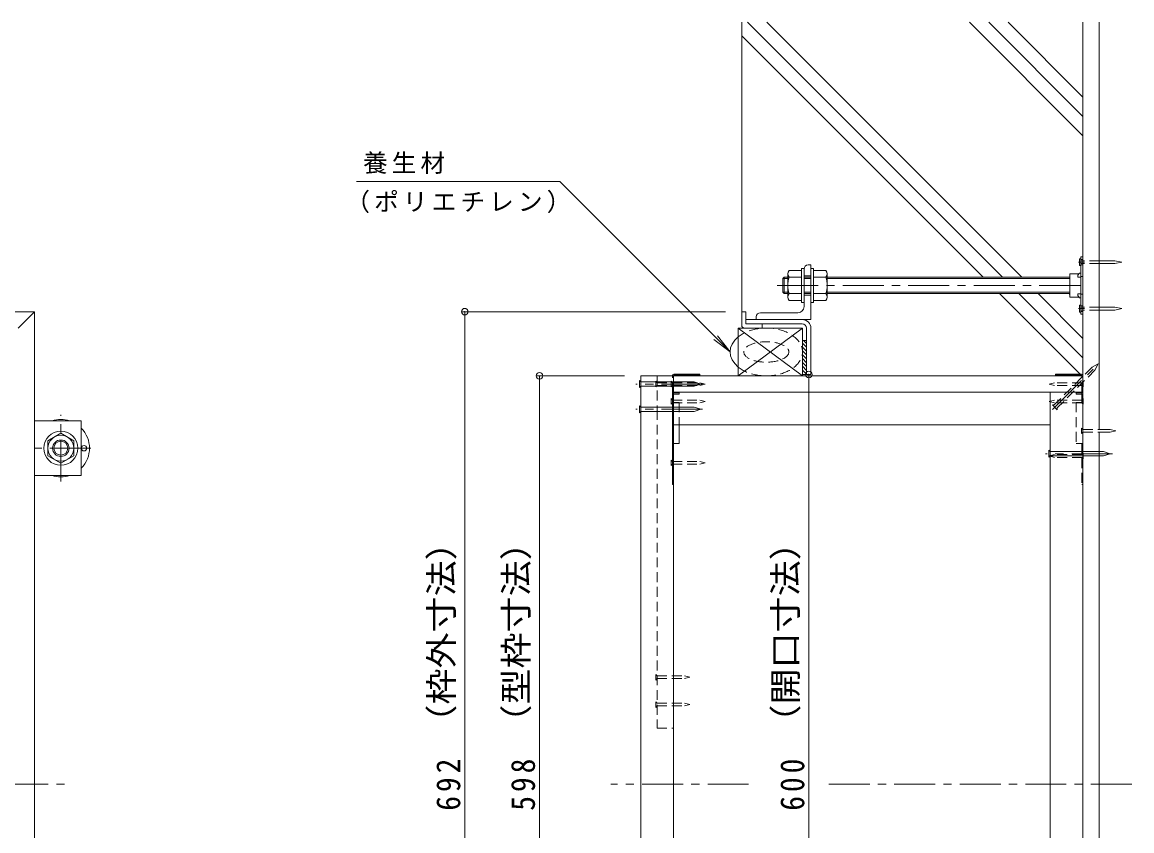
# Model space of a CAD drawing. Units: millimetres at full size, sheet at 1:6. Extents: x -1918 to 2320, y -1648 to 1656.
# Drawn here: x 1400 to 2213, y 56 to 648 of the extents above; entities that cross this region are included whole.
import ezdxf
from ezdxf.enums import TextEntityAlignment as Align

# ---------------------------------------------------------------- set-up
doc = ezdxf.new("R2010")
doc.units = ezdxf.units.MM
doc.header["$LTSCALE"] = 6
doc.header["$PDMODE"] = 32
doc.header["$PDSIZE"] = 4.8
doc.linetypes.add('CHAIN1', pattern=[8, 5, -1, 1, -1])
doc.linetypes.add('DASHED1', pattern=[1.8, 1.2, -0.6])
for name, color, linetype, lineweight in [('1-0_1-0ﾚｲﾔ', 4, 'Continuous', 9), ('1-1_1-1ﾚｲﾔ', 2, 'Continuous', 9), ('1-3_1-3ﾚｲﾔ', 4, 'Continuous', 9), ('1-5_1-5ﾚｲﾔ', 7, 'Continuous', 9), ('1-6_1-6ﾚｲﾔ', 6, 'Continuous', 9), ('1-8', 3, 'Continuous', 9), ('1-A', 3, 'Continuous', 9), ('1-B', 4, 'Continuous', 9), ('1-C', 4, 'Continuous', 9), ('1-D', 5, 'Continuous', 5), ('1-E', 3, 'Continuous', 9), ('1-F', 7, 'Continuous', 9)]:
    doc.layers.add(name, color=color, linetype=linetype, lineweight=lineweight)
doc.styles.add('ＭＳ ゴシック', font='')
doc.styles.get('ＭＳ ゴシック').set_extended_font_data('MS Gothic')

msp = doc.modelspace()

# ---------------------------------------------------------------- linework, layer by layer
at = {"layer": '1-0_1-0ﾚｲﾔ', "linetype": 'CHAIN1'}
for p, q in [((2178.689, 472.633), (2174.119, 472.633)), ((2178.689, 438.633), (2174.119, 438.633))]:
    msp.add_line(p, q, dxfattribs=at)
at = {"layer": '1-0_1-0ﾚｲﾔ'}
for p, q in [((2175.851, 476.633), (2175.851, 434.633)), ((2177.451, 474.633), (2175.851, 474.633)), ((2177.451, 470.633), (2175.851, 470.633)), ((2175.851, 462.133), (2177.451, 462.133)), ((2175.851, 449.133), (2177.451, 449.133)), ((2177.451, 440.633), (2175.851, 440.633)), ((2177.451, 436.633), (2175.851, 436.633)), ((2175.851, 434.633), (2177.451, 434.633))]:
    msp.add_line(p, q, dxfattribs=at)
msp.add_lwpolyline([(2175.851, 476.633), (2177.451, 476.633), (2177.451, 434.633)], dxfattribs=at)
msp.add_circle((1445.597, 336.433), 2, dxfattribs=at)
for start, end in [(72.24721, 107.75279), (315.5852, 44.4148), (252.24721, 287.75279)]:
    msp.add_arc((1428.597, 336.433), 21, start, end, dxfattribs=at)
at = {"layer": '1-1_1-1ﾚｲﾔ'}
for p, q in [((2177.451, 648.433), (2177.451, -467.567)), ((2189.451, 648.433), (2189.451, 350.132)), ((1971.751, 430.633), (1930.451, 430.633)), ((1971.751, 427.433), (1930.451, 427.433)), ((1974.951, 424.233), (1974.951, 390.433)), ((1978.151, 390.433), (1978.151, 424.233)), ((1974.951, 390.433), (1978.151, 390.433)), ((2189.451, -167.266), (2189.451, 348.132))]:
    msp.add_line(p, q, dxfattribs=at)
at = {"layer": '1-1_1-1ﾚｲﾔ', "color": 6, "linetype": 'CHAIN1'}
for p, q in [((93.364, 90.433), (1433.431, 90.433)), ((1932.525, 90.433), (1831.548, 90.433)), ((2213.248, 90.433), (1991.085, 90.433))]:
    msp.add_line(p, q, dxfattribs=at)
at = {"layer": '1-1_1-1ﾚｲﾔ'}
for radius in [6.4, 3.2]:
    msp.add_arc((1971.751, 424.233), radius, 0, 90, dxfattribs=at)
at = {"layer": '1-3_1-3ﾚｲﾔ', "color": 2}
for p, q in [((117.397, 436.433), (1409.397, 436.433)), ((1397.398, 424.433), (1409.397, 436.433)), ((1409.397, 436.433), (1409.397, -255.567))]:
    msp.add_line(p, q, dxfattribs=at)
at = {"layer": '1-3_1-3ﾚｲﾔ'}
for p, q in [((1927.451, 426.433), (1927.451, 436.433)), ((1929.451, 424.433), (1942.451, 424.433)), ((1942.451, 427.433), (1930.451, 427.433)), ((1942.451, 427.433), (1942.451, 424.433))]:
    msp.add_line(p, q, dxfattribs=at)
msp.add_lwpolyline([(1927.451, 436.433), (1930.451, 436.433), (1930.451, 427.433)], dxfattribs=at)
msp.add_arc((1929.451, 426.433), 2, 180, 270, dxfattribs=at)
at = {"layer": '1-5_1-5ﾚｲﾔ'}
for p, q in [((1645.135, 531.696), (1794.187, 531.696)), ((1794.187, 531.696), (1918.951, 406.933)), ((1918.951, 406.933), (1907.051, 416.064)), ((1918.951, 406.933), (1909.82, 418.833))]:
    msp.add_line(p, q, dxfattribs=at)
at = {"layer": '1-6_1-6ﾚｲﾔ'}
for p, q in [((1927.451, 436.433), (1927.451, 648.433)), ((2118.47, 461.633), (1931.67, 648.433)), ((2132.613, 461.633), (1945.813, 648.433)), ((2177.451, 565.287), (2094.305, 648.433)), ((2177.451, 579.429), (2108.447, 648.433)), ((2177.451, 593.571), (2122.589, 648.433)), ((2104.328, 461.633), (1927.451, 638.51)), ((2176.529, 389.432), (2116.329, 449.633)), ((2177.451, 402.652), (2130.471, 449.633)), ((2177.451, 416.795), (2144.613, 449.633)), ((2167.851, 449.1), (2167.319, 449.633)), ((1971.951, 415.433), (1974.951, 415.433)), ((1971.951, 390.433), (1971.951, 415.433)), ((1974.951, 413.21), (1972.729, 415.433)), ((1974.951, 410.382), (1971.951, 413.382)), ((1974.951, 407.553), (1971.951, 410.553)), ((1974.951, 404.725), (1971.951, 407.725)), ((1974.951, 401.896), (1971.951, 404.897)), ((1974.951, 399.068), (1971.951, 402.068)), ((1974.951, 396.24), (1971.951, 399.24)), ((1974.951, 393.411), (1971.951, 396.411)), ((1974.951, 390.583), (1971.951, 393.583)), ((1972.273, 390.433), (1971.951, 390.755)), ((1971.951, 390.433), (1974.951, 390.433))]:
    msp.add_line(p, q, dxfattribs=at)
at = {"layer": '1-6_1-6ﾚｲﾔ', "linetype": 'DASHED1'}
msp.add_ellipse((1945.451, 406.933), major_axis=(26.5, 0), ratio=0.660377, start_param=3.82791, end_param=8.7384606, dxfattribs=at)
at = {"layer": '1-6_1-6ﾚｲﾔ'}
msp.add_ellipse((1945.451, 406.933), major_axis=(26.5, 0), ratio=0.660377, start_param=2.4552753, end_param=3.82791, dxfattribs=at)
at = {"layer": '1-6_1-6ﾚｲﾔ', "linetype": 'DASHED1'}
msp.add_ellipse((1945.451, 406.933), major_axis=(16.5, 0), ratio=0.454545, dxfattribs=at)
at = {"layer": '1-8', "linetype": 'DASHED1'}
for p, q in [((2189.451, 473.633), (2175.851, 473.633)), ((2189.451, 471.633), (2175.851, 471.633)), ((2189.451, 439.633), (2175.851, 439.633)), ((2189.451, 437.633), (2175.851, 437.633)), ((2184.128, 395.788), (2156.444, 368.105)), ((2186.278, 393.639), (2158.594, 365.955)), ((2184.128, 395.788), (2188.632, 398.143)), ((2186.278, 393.639), (2188.632, 398.143)), ((2155.048, 368.129), (2156.444, 368.105)), ((2158.619, 364.559), (2155.048, 368.129)), ((2158.619, 364.559), (2158.594, 365.955))]:
    msp.add_line(p, q, dxfattribs=at)
at = {"layer": '1-8'}
for p, q in [((2200.851, 473.633), (2189.451, 473.633)), ((2200.851, 471.633), (2189.451, 471.633)), ((2200.851, 473.633), (2205.851, 472.633)), ((2200.851, 471.633), (2205.851, 472.633)), ((2174.851, 470.133), (2175.851, 470.133)), ((2174.851, 441.133), (2175.851, 441.133)), ((2200.851, 439.633), (2189.451, 439.633)), ((2200.851, 439.633), (2205.851, 438.633)), ((2200.851, 437.633), (2189.451, 437.633)), ((2200.851, 437.633), (2205.851, 438.633)), ((1852.481, 385.957), (1853.451, 384.952)), ((1852.481, 380.907), (1852.481, 385.957)), ((1892.601, 384.952), (1853.451, 384.952)), ((1892.601, 384.952), (1897.451, 383.432)), ((1892.601, 381.912), (1897.451, 383.432)), ((1852.481, 380.907), (1853.451, 381.912)), ((1892.601, 381.912), (1853.451, 381.912)), ((1852.481, 367.458), (1853.451, 366.453)), ((1852.481, 362.408), (1852.481, 367.458)), ((1892.601, 366.453), (1853.451, 366.453)), ((1892.601, 366.453), (1897.451, 364.933)), ((1852.481, 362.408), (1853.451, 363.413)), ((1892.601, 363.413), (1853.451, 363.413)), ((1892.601, 363.413), (1897.451, 364.933)), ((2152.481, 334.957), (2153.451, 333.953)), ((2152.481, 329.908), (2152.481, 334.957)), ((2192.601, 333.953), (2153.451, 333.953)), ((2192.601, 333.953), (2197.451, 332.432)), ((2152.481, 329.908), (2153.451, 330.912)), ((2192.601, 330.912), (2153.451, 330.912)), ((2192.601, 330.912), (2197.451, 332.432))]:
    msp.add_line(p, q, dxfattribs=at)
at = {"layer": '1-8', "linetype": 'CHAIN1'}
for p, q in [((2155.222, 364.733), (2189.234, 398.744)), ((1898.739, 383.432), (1849.927, 383.432)), ((1898.739, 364.933), (1849.927, 364.933)), ((2199.191, 332.432), (2149.927, 332.432))]:
    msp.add_line(p, q, dxfattribs=at)
at = {"layer": '1-8'}
for points in [[(2174.851, 470.133), (2174.851, 475.133), (2175.851, 475.133)], [(2174.851, 441.133), (2174.851, 436.133), (2175.851, 436.133)]]:
    msp.add_lwpolyline(points, dxfattribs=at)
at = {"layer": '1-A', "color": 2}
for p, q in [((2167.851, 464.133), (2174.443, 464.133)), ((2173.585, 463.082), (2174.851, 464.633)), ((2174.851, 464.633), (2175.851, 464.633)), ((2173.585, 463.082), (2173.585, 461.738)), ((2173.585, 461.738), (2175.851, 461.738)), ((2173.585, 449.527), (2175.851, 449.527)), ((2173.585, 448.183), (2173.585, 449.527)), ((2173.585, 448.183), (2174.851, 446.633)), ((2174.851, 446.633), (2175.851, 446.633))]:
    msp.add_line(p, q, dxfattribs=at)
at = {"layer": '1-A'}
for p, q in [((1924.951, 389.433), (1971.951, 424.433)), ((1971.951, 389.433), (1924.951, 424.433)), ((1971.951, 389.433), (1971.951, 424.433)), ((2176.451, 390.733), (2157.451, 390.733)), ((2157.451, 390.733), (2157.451, 389.432)), ((1876.651, 389.432), (1876.651, 389.733)), ((1877.951, 389.932), (1896.651, 389.932)), ((1924.951, 389.433), (1971.951, 389.433)), ((2176.151, 389.932), (2157.451, 389.932)), ((2177.451, 389.733), (2177.451, 389.432)), ((1876.651, 353.432), (1876.651, 309.932)), ((1881.651, 353.432), (1881.651, 339.932)), ((1876.651, 339.932), (1881.651, 339.932)), ((1877.451, 339.932), (1877.451, 309.932)), ((1877.451, 309.932), (1876.651, 309.932))]:
    msp.add_line(p, q, dxfattribs=at)
at = {"layer": '1-A', "linetype": 'DASHED1'}
for p, q in [((1876.651, 377.133), (1876.651, 389.432)), ((1877.451, 389.432), (1877.451, 377.432)), ((2176.651, 377.432), (2176.651, 389.432)), ((2177.451, 389.432), (2177.451, 377.133)), ((1876.651, 377.133), (1876.651, 353.432)), ((1877.451, 376.133), (1877.451, 369.932)), ((1877.651, 376.133), (1881.651, 376.133)), ((1877.951, 376.932), (1881.651, 376.932)), ((1881.651, 376.932), (1881.651, 376.133)), ((2176.151, 376.932), (2172.451, 376.932)), ((2172.451, 376.932), (2172.451, 376.133)), ((2176.451, 376.133), (2172.451, 376.133)), ((2176.651, 376.133), (2176.651, 369.932)), ((2177.451, 377.133), (2177.451, 309.932)), ((1876.651, 369.932), (1881.651, 369.932)), ((1881.651, 369.932), (1881.651, 353.432)), ((2177.451, 369.932), (2172.451, 369.932)), ((2172.451, 369.932), (2172.451, 339.932)), ((2177.451, 339.932), (2172.451, 339.932)), ((2176.651, 339.932), (2176.651, 309.932)), ((2176.651, 309.932), (2177.451, 309.932))]:
    msp.add_line(p, q, dxfattribs=at)
at = {"layer": '1-A', "color": 2}
msp.add_lwpolyline([(2167.851, 464.133), (2167.851, 447.133), (2174.443, 447.133)], dxfattribs=at)
at = {"layer": '1-A'}
for points in [[(1924.951, 389.433), (1924.951, 424.433), (1971.951, 424.433)], [(1877.651, 390.733), (1896.651, 390.733), (1896.651, 389.432)]]:
    msp.add_lwpolyline(points, dxfattribs=at)
for centre, radius, start, end in [((1877.651, 389.733), 1, 90, 180), ((2176.451, 389.733), 1, 0, 90), ((1877.951, 389.432), 0.5, 90, 180), ((2176.151, 389.432), 0.5, 0, 90)]:
    msp.add_arc(centre, radius, start, end, dxfattribs=at)
at = {"layer": '1-A', "linetype": 'DASHED1'}
for centre, radius, start, end in [((1877.651, 377.133), 1, 180, 270), ((1877.951, 377.432), 0.5, 180, 270), ((2176.151, 377.432), 0.5, 270, 0), ((2176.451, 377.133), 1, 270, 0)]:
    msp.add_arc(centre, radius, start, end, dxfattribs=at)
at = {"layer": '1-B', "color": 3}
for p, q in [((1853.451, 389.432), (1877.451, 389.432)), ((1853.451, -208.567), (1853.451, 389.432)), ((1877.451, 389.432), (1877.451, -208.567))]:
    msp.add_line(p, q, dxfattribs=at)
at = {"layer": '1-B', "color": 6, "linetype": 'DASHED1'}
for p, q in [((1865.451, 389.432), (1865.451, 364.432)), ((1876.651, 389.432), (1865.451, 389.432)), ((1865.451, 364.432), (1865.451, 131.34)), ((1865.451, 131.34), (1877.451, 131.34))]:
    msp.add_line(p, q, dxfattribs=at)
at = {"layer": '1-B'}
for p, q in [((1877.451, 389.432), (2177.451, 389.432)), ((1877.451, 377.433), (2177.451, 377.433)), ((1877.451, -129.066), (1877.451, 309.932))]:
    msp.add_line(p, q, dxfattribs=at)
at = {"layer": '1-B', "color": 5, "lineweight": 5}
for p, q in [((2153.451, 377.433), (2177.451, 377.433)), ((2153.451, 377.433), (2153.451, -196.567)), ((2177.451, 377.433), (2177.451, -196.567))]:
    msp.add_line(p, q, dxfattribs=at)
at = {"layer": '1-C', "linetype": 'DASHED1'}
for p, q in [((1864.451, 381.433), (1864.451, 385.432)), ((1865.451, 384.432), (1864.451, 385.432)), ((1864.451, 381.433), (1865.451, 382.432)), ((1865.451, 384.432), (1875.651, 384.432)), ((1865.451, 382.432), (1875.651, 382.432)), ((1876.651, 384.432), (1875.651, 385.432)), ((1875.651, 381.433), (1875.651, 385.432)), ((1875.651, 381.433), (1876.651, 382.432)), ((1876.651, 384.432), (1896.651, 384.432)), ((1876.651, 382.432), (1896.651, 382.432)), ((1896.651, 384.432), (1900.651, 383.432)), ((1896.651, 382.432), (1900.651, 383.432)), ((2156.651, 384.432), (2152.651, 383.432)), ((2156.651, 382.432), (2152.651, 383.432)), ((2176.651, 384.432), (2156.651, 384.432)), ((2176.651, 382.432), (2156.651, 382.432)), ((2176.651, 384.432), (2177.651, 385.432)), ((2177.651, 381.433), (2176.651, 382.432)), ((2177.651, 381.433), (2177.651, 385.432)), ((1876.651, 371.732), (1875.651, 372.732)), ((1875.651, 368.732), (1875.651, 372.732)), ((1875.651, 368.732), (1876.651, 369.732)), ((1876.651, 371.732), (1896.651, 371.732)), ((1896.651, 371.732), (1900.651, 370.732)), ((2156.651, 371.732), (2152.651, 370.732)), ((2156.651, 369.732), (2152.651, 370.732)), ((2176.651, 371.732), (2156.651, 371.732)), ((2176.651, 369.732), (2156.651, 369.732)), ((2176.651, 371.732), (2177.651, 372.732)), ((2177.651, 368.732), (2176.651, 369.732)), ((2177.651, 368.732), (2177.651, 372.732)), ((2177.451, 350.132), (2176.451, 351.132)), ((2176.451, 347.132), (2176.451, 351.132)), ((2177.451, 350.132), (2189.451, 350.132)), ((2176.451, 347.132), (2177.451, 348.132)), ((2177.451, 348.132), (2189.451, 348.132)), ((1876.651, 326.732), (1875.651, 327.733)), ((1875.651, 323.732), (1875.651, 327.733)), ((1876.651, 326.732), (1896.651, 326.732)), ((1896.651, 326.732), (1900.651, 325.732)), ((1896.651, 324.733), (1900.651, 325.732)), ((2156.651, 331.732), (2152.651, 330.732)), ((2156.651, 329.732), (2152.651, 330.732)), ((2176.651, 331.732), (2156.651, 331.732)), ((2176.651, 329.732), (2156.651, 329.732)), ((2176.651, 331.732), (2177.651, 332.732)), ((2177.651, 328.732), (2176.651, 329.732)), ((2177.651, 328.732), (2177.651, 332.732)), ((1875.651, 323.732), (1876.651, 324.733)), ((1876.651, 324.733), (1896.651, 324.733)), ((1865.451, 169.653), (1864.451, 170.652)), ((1864.451, 166.653), (1864.451, 170.652)), ((1864.451, 166.653), (1865.451, 167.653)), ((1865.451, 169.653), (1885.451, 169.653)), ((1865.451, 167.653), (1885.451, 167.653)), ((1885.451, 169.653), (1889.451, 168.653)), ((1885.451, 167.653), (1889.451, 168.653)), ((1865.451, 149.653), (1864.451, 150.653)), ((1864.451, 146.653), (1864.451, 150.653)), ((1864.451, 146.653), (1865.451, 147.653)), ((1865.451, 149.653), (1885.451, 149.653)), ((1865.451, 147.653), (1885.451, 147.653)), ((1885.451, 149.653), (1889.451, 148.653)), ((1885.451, 147.653), (1889.451, 148.653))]:
    msp.add_line(p, q, dxfattribs=at)
at = {"layer": '1-C'}
for p, q in [((2189.451, 350.132), (2197.451, 350.132)), ((2197.451, 350.132), (2201.451, 349.132)), ((2189.451, 348.132), (2197.451, 348.132)), ((2197.451, 348.132), (2201.451, 349.132))]:
    msp.add_line(p, q, dxfattribs=at)
at = {"layer": '1-C', "linetype": 'DASHED1'}
msp.add_lwpolyline([(1876.651, 369.733), (1896.651, 369.733), (1900.651, 370.732)], dxfattribs=at)
at = {"layer": '1-D'}
for p, q in [((1961.151, 447.129), (1961.151, 464.136)), ((1971.151, 466.633), (1962.151, 466.633)), ((1971.151, 443.133), (1971.151, 468.133)), ((1971.151, 468.133), (1973.151, 468.133)), ((1973.151, 443.133), (1973.151, 468.133)), ((1978.151, 443.133), (1978.151, 468.133)), ((1978.151, 468.133), (1980.151, 468.133)), ((1980.151, 443.133), (1980.151, 468.133)), ((1980.151, 466.633), (1989.151, 466.633)), ((1990.151, 447.129), (1990.151, 464.136)), ((1958.451, 461.633), (1957.451, 460.633)), ((1957.451, 450.633), (1957.451, 460.633)), ((1957.451, 460.633), (1961.151, 460.633)), ((1958.451, 449.633), (1958.451, 461.633)), ((1958.451, 461.633), (1961.151, 461.633)), ((1971.151, 461.633), (1962.151, 461.633)), ((1973.151, 461.633), (1978.151, 461.633)), ((1973.151, 460.633), (1978.151, 460.633)), ((1980.151, 461.633), (1989.151, 461.633)), ((1990.151, 461.633), (2167.851, 461.633)), ((1990.151, 460.633), (2167.851, 460.633)), ((1957.451, 450.633), (1958.451, 449.633)), ((1957.451, 450.633), (1961.151, 450.633)), ((1958.451, 449.633), (1961.151, 449.633)), ((1971.151, 449.633), (1962.151, 449.633)), ((1973.151, 450.633), (1978.151, 450.633)), ((1973.151, 449.633), (1978.151, 449.633)), ((1980.151, 449.633), (1989.151, 449.633)), ((1990.151, 450.633), (2167.851, 450.633)), ((1990.151, 449.633), (2167.851, 449.633)), ((1971.151, 444.633), (1962.151, 444.633)), ((1971.151, 443.133), (1973.151, 443.133)), ((1978.151, 443.133), (1980.151, 443.133)), ((1980.151, 444.633), (1989.151, 444.633))]:
    msp.add_line(p, q, dxfattribs=at)
at = {"layer": '1-D', "linetype": 'CHAIN1'}
msp.add_line((1953.451, 455.633), (2181.015, 455.633), dxfattribs=at)
at = {"layer": '1-D', "color": 2, "lineweight": 9}
for p, q in [((1876.651, 377.433), (2153.451, 377.433)), ((1876.651, 353.432), (1876.651, 377.433)), ((2153.451, 377.433), (2153.451, 353.432)), ((1876.651, 353.432), (2153.451, 353.432)), ((1877.451, 62.933), (1877.451, 117.933))]:
    msp.add_line(p, q, dxfattribs=at)
at = {"layer": '1-D'}
msp.add_lwpolyline([(1419.097, 341.918), (1428.597, 347.402), (1438.097, 341.918), (1438.097, 330.948), (1428.597, 325.463), (1419.097, 330.948)], close=True, dxfattribs=at)
for radius in [12.5, 9.5, 6, 5.053]:
    msp.add_circle((1428.597, 336.433), radius, dxfattribs=at)
for centre, radius, start, end in [((1964.776, 464.132), 3.625, 136.39719, 223.60283), ((1986.526, 464.132), 3.625, 316.39719, 43.60283), ((1979.651, 455.633), 18.5, 161.07536, 198.92465), ((1971.651, 455.633), 18.5, 341.07536, 18.92465), ((1964.776, 447.132), 3.625, 136.39719, 223.60283), ((1986.526, 447.132), 3.625, 316.39719, 43.60283)]:
    msp.add_arc(centre, radius, start, end, dxfattribs=at)
at = {"layer": '1-E'}
for p, q in [((1973.151, 440.133), (1973.151, 467.633)), ((1976.151, 470.633), (1978.151, 470.633)), ((1978.151, 470.633), (1978.151, 430.633)), ((1973.151, 462.633), (1978.151, 462.633)), ((1973.151, 448.633), (1978.151, 448.633)), ((1938.151, 432.633), (1938.151, 430.633)), ((1968.651, 435.633), (1941.151, 435.633)), ((1978.151, 430.633), (1938.151, 430.633)), ((1443.597, 356.433), (1409.397, 356.433)), ((1443.597, 356.433), (1443.597, 316.433)), ((1443.597, 316.433), (1409.397, 316.433))]:
    msp.add_line(p, q, dxfattribs=at)
at = {"layer": '1-E', "linetype": 'CHAIN1'}
for p, q in [((1428.597, 312.056), (1428.597, 360.81)), ((1450.57, 336.433), (1409.397, 336.433))]:
    msp.add_line(p, q, dxfattribs=at)
at = {"layer": '1-E'}
for centre, radius, start, end in [((1976.151, 467.633), 3, 90, 180), ((1968.651, 440.133), 4.5, 270, 0), ((1941.151, 432.633), 3, 90, 180)]:
    msp.add_arc(centre, radius, start, end, dxfattribs=at)
at = {"layer": '1-F'}
for p, q in [((1722.685, 436.433), (1915.452, 436.433)), ((1724.485, -255.567), (1724.485, 436.433)), ((1976.551, 390.433), (1976.551, -209.567)), ((1777.422, 389.432), (1841.452, 389.432)), ((1779.222, -208.567), (1779.222, 389.432))]:
    msp.add_line(p, q, dxfattribs=at)
for p in [(1724.485, 436.433), (1779.222, 389.432), (1976.551, 390.433)]:
    msp.add_point(p, dxfattribs=at)

# ---------------------------------------------------------------- texts
at = {"layer": '1-5_1-5ﾚｲﾔ', "char_height": 13.2, "attachment_point": 7, "style": 'ＭＳ ゴシック'}
for s, insert in [('\\T1.17;養生材', (1649.979, 537.318)), ('\\T1.17;（ポリエチレン）', (1637.1, 508.629))]:
    msp.add_mtext(s, dxfattribs=dict(at, insert=insert))
at = {"layer": '1-F', "color": 2, "style": 'ＭＳ ゴシック', "width": 1.1}
for s, p in [('（枠外寸法）', (1721.485, 122.306)), ('（型枠寸法）', (1776.222, 122.306)), ('（開口寸法）', (1973.551, 122.307))]:
    msp.add_text(s, height=17.6, rotation=90, dxfattribs=at).set_placement(p, align=Align.BOTTOM_LEFT)
at = {"layer": '1-F', "color": 2, "char_height": 17.6, "attachment_point": 7, "rotation": 90, "style": 'ＭＳ ゴシック'}
for s, insert in [('\\T1.27;\\W0.9;692', (1721.485, 70.933)), ('\\T1.27;\\W0.9;598', (1776.222, 70.933)), ('\\T1.27;\\W0.9;600', (1973.551, 70.933))]:
    msp.add_mtext(s, dxfattribs=dict(at, insert=insert))

doc.saveas('drawing.dxf')
